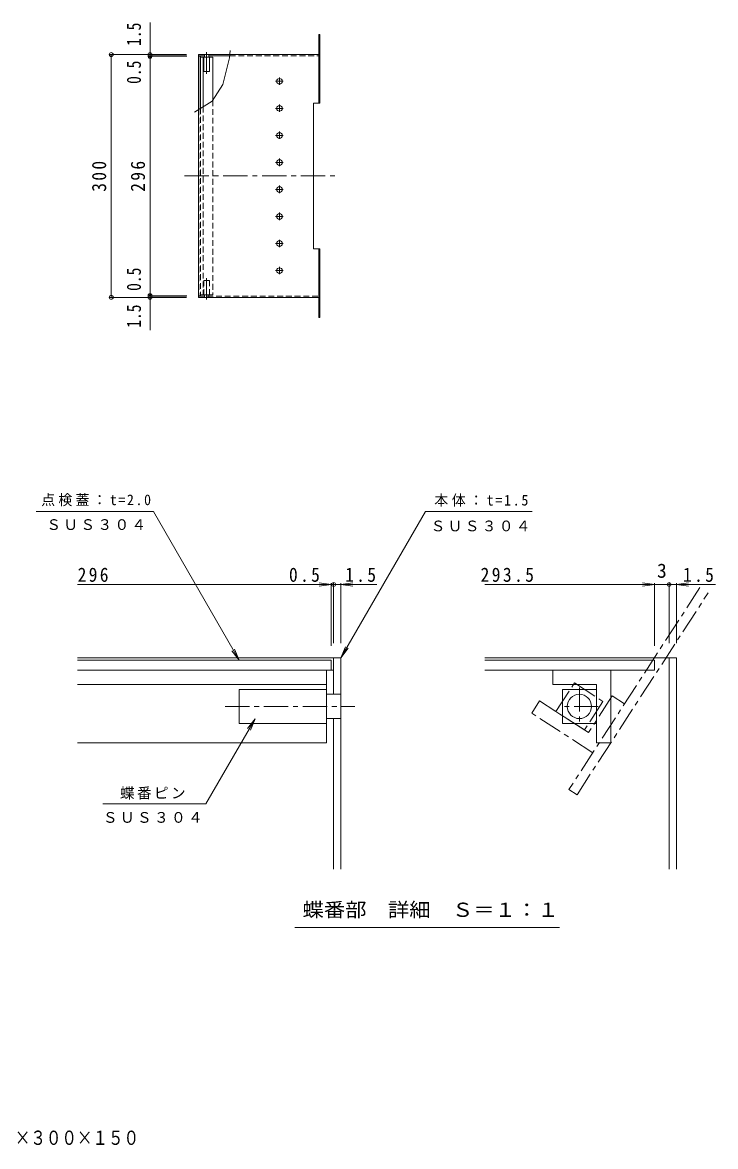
# Model space of a CAD drawing. Units: millimetres, scale not verified. Extents: x -808 to 875, y -810 to 696.
# Drawn here: x 18 to 875, y -810 to 579 of the extents above; entities that cross this region are included whole.
import ezdxf
from ezdxf.enums import TextEntityAlignment as Align

# ---------------------------------------------------------------- set-up
doc = ezdxf.new("R2010")
doc.units = ezdxf.units.MM
doc.header["$LTSCALE"] = 6
doc.header["$PDMODE"] = 32
doc.header["$PDSIZE"] = 4.8
doc.linetypes.add('CHAIN1', pattern=[8, 5, -1, 1, -1])
doc.linetypes.add('DASHED1', pattern=[1.8, 1.2, -0.6])
for name, color, linetype, lineweight in [('1-0_1-0ﾚｲﾔ', 4, 'Continuous', 9), ('1-1_1-1ﾚｲﾔ', 2, 'DASHED1', 9), ('1-2_1-2ﾚｲﾔ', 3, 'DASHED1', 9), ('1-3_1-3ﾚｲﾔ', 6, 'DASHED1', 9), ('1-4_1-4ﾚｲﾔ', 7, 'Continuous', 9), ('1-F', 7, 'Continuous', 9), ('F-0_F-0ﾚｲﾔ', 4, 'Continuous', 9), ('F-1_F-1ﾚｲﾔ', 2, 'Continuous', 9), ('F-2_F-2ﾚｲﾔ', 3, 'Continuous', 9), ('F-3_F-3ﾚｲﾔ', 6, 'Continuous', 9), ('F-4_F-4ﾚｲﾔ', 7, 'Continuous', 9), ('F-F_F-Fﾚｲﾔ', 7, 'Continuous', 9)]:
    doc.layers.add(name, color=color, linetype=linetype, lineweight=lineweight)
doc.layers.add('F-5_F-5ﾚｲﾔ', color=6, linetype='Continuous')
doc.styles.add('ＭＳ ゴシック', font='')
doc.styles.get('ＭＳ ゴシック').set_extended_font_data('MS Gothic')

msp = doc.modelspace()

# ---------------------------------------------------------------- linework, layer by layer
at = {"layer": '1-0_1-0ﾚｲﾔ'}
for p, q in [((384.647, 564.54), (386.147, 564.54)), ((384.647, 564.54), (384.647, 479.54)), ((386.147, 564.54), (386.147, 479.54)), ((384.647, 554.54), (386.147, 554.54)), ((236.147, 539.54), (243.647, 539.54)), ((236.147, 539.54), (236.147, 239.541)), ((236.147, 538.04), (243.647, 538.04)), ((248.647, 539.54), (386.147, 539.54)), ((248.647, 538.04), (274.575, 538.04)), ((384.647, 529.54), (386.147, 529.54)), ((384.647, 489.54), (386.147, 489.54)), ((378.147, 479.54), (386.147, 479.54)), ((378.147, 299.54), (378.147, 479.54)), ((378.147, 299.54), (386.147, 299.54)), ((384.647, 299.54), (384.647, 214.54)), ((386.147, 299.54), (386.147, 214.54)), ((384.647, 289.54), (386.147, 289.54)), ((236.147, 239.541), (386.147, 239.541)), ((384.647, 249.54), (386.147, 249.54)), ((384.647, 224.541), (386.147, 224.541)), ((384.647, 214.54), (386.147, 214.54))]:
    msp.add_line(p, q, dxfattribs=at)
at = {"layer": '1-0_1-0ﾚｲﾔ', "linetype": 'DASHED1'}
for p, q in [((274.575, 538.04), (386.147, 538.04)), ((236.147, 241.041), (386.147, 241.041))]:
    msp.add_line(p, q, dxfattribs=at)
at = {"layer": '1-0_1-0ﾚｲﾔ', "linetype": 'CHAIN1'}
for p, q in [((331.334, 506.54), (340.758, 506.54)), ((336.147, 511.408), (336.147, 502.15)), ((331.334, 473.112), (340.758, 473.112)), ((336.147, 477.979), (336.147, 468.721)), ((336.147, 444.551), (336.147, 435.293)), ((331.334, 439.684), (340.758, 439.684)), ((331.334, 406.255), (340.758, 406.255)), ((336.147, 411.122), (336.147, 401.864)), ((218.77, 389.54), (408.112, 389.54)), ((336.147, 377.693), (336.147, 368.435)), ((331.334, 372.826), (340.758, 372.826)), ((331.334, 339.398), (340.758, 339.398)), ((336.147, 344.265), (336.147, 335.007)), ((331.334, 305.969), (340.758, 305.969)), ((336.147, 310.836), (336.147, 301.578)), ((331.334, 272.54), (340.758, 272.54)), ((336.147, 277.408), (336.147, 268.15))]:
    msp.add_line(p, q, dxfattribs=at)
at = {"layer": '1-0_1-0ﾚｲﾔ'}
for centre in [(336.147, 506.54), (336.147, 473.112), (336.147, 439.684), (336.147, 406.255), (336.147, 372.826), (336.147, 339.398), (336.147, 305.969), (336.147, 272.54)]:
    msp.add_circle(centre, 3.5, dxfattribs=at)
at = {"layer": '1-1_1-1ﾚｲﾔ', "linetype": 'Continuous'}
msp.add_line((238.647, 473.249), (238.647, 538.04), dxfattribs=at)
at = {"layer": '1-2_1-2ﾚｲﾔ', "linetype": 'CHAIN1'}
for p, q in [((246.147, 515.669), (246.147, 542.392)), ((246.147, 263.412), (246.147, 236.689))]:
    msp.add_line(p, q, dxfattribs=at)
at = {"layer": '1-2_1-2ﾚｲﾔ', "linetype": 'Continuous'}
for p, q in [((236.647, 537.54), (238.647, 537.54)), ((236.647, 472.014), (236.647, 537.54)), ((238.647, 536.54), (253.647, 536.54)), ((241.647, 475.103), (241.647, 536.54)), ((253.647, 483.021), (253.647, 536.54))]:
    msp.add_line(p, q, dxfattribs=at)
at = {"layer": '1-2_1-2ﾚｲﾔ'}
for p, q in [((238.647, 473.249), (238.647, 241.54)), ((241.647, 475.103), (241.647, 242.54)), ((253.647, 483.021), (253.647, 242.54)), ((236.647, 472.014), (236.647, 241.54)), ((236.647, 241.54), (238.647, 241.54)), ((238.647, 242.54), (253.647, 242.54))]:
    msp.add_line(p, q, dxfattribs=at)
at = {"layer": '1-3_1-3ﾚｲﾔ', "linetype": 'Continuous'}
for p, q in [((242.647, 518.54), (242.647, 536.54)), ((243.647, 539.54), (243.647, 536.54)), ((243.647, 536.54), (248.647, 536.54)), ((243.647, 239.541), (248.647, 239.541))]:
    msp.add_line(p, q, dxfattribs=at)
at = {"layer": '1-3_1-3ﾚｲﾔ'}
for p, q in [((242.647, 260.54), (242.647, 242.54)), ((243.647, 239.541), (243.647, 242.54)), ((243.647, 242.54), (248.647, 242.54)), ((248.647, 239.541), (248.647, 242.54))]:
    msp.add_line(p, q, dxfattribs=at)
at = {"layer": '1-3_1-3ﾚｲﾔ', "linetype": 'Continuous'}
for points in [[(242.647, 518.54), (249.647, 518.54), (249.647, 536.54)], [(243.647, 539.54), (248.647, 539.54), (248.647, 536.54)]]:
    msp.add_lwpolyline(points, dxfattribs=at)
at = {"layer": '1-3_1-3ﾚｲﾔ'}
msp.add_lwpolyline([(242.647, 260.54), (249.647, 260.54), (249.647, 242.54)], dxfattribs=at)
at = {"layer": '1-4_1-4ﾚｲﾔ'}
for p, q in [((176.147, 538.04), (176.147, 579.241)), ((221.147, 539.54), (126.347, 539.54)), ((128.147, 239.541), (128.147, 539.54)), ((221.147, 539.54), (174.347, 539.54)), ((221.147, 538.04), (174.347, 538.04)), ((221.647, 537.54), (174.347, 537.54)), ((176.147, 537.54), (176.147, 538.04)), ((176.147, 241.54), (176.147, 537.54)), ((221.147, 239.541), (126.347, 239.541)), ((221.647, 241.54), (174.347, 241.54)), ((221.147, 241.041), (174.347, 241.041)), ((221.147, 239.541), (174.347, 239.541)), ((176.147, 241.041), (176.147, 241.54)), ((176.147, 199.028), (176.147, 241.041))]:
    msp.add_line(p, q, dxfattribs=at)
for p in [(128.147, 539.54), (176.147, 539.54), (176.147, 538.04), (176.147, 537.54), (128.147, 239.541), (176.147, 241.54), (176.147, 241.041), (176.147, 239.541)]:
    msp.add_point(p, dxfattribs=at)
at = {"layer": '1-F'}
msp.add_line((231.043, 468.552), (253.121, 482.191), dxfattribs=at)
msp.add_lwpolyline([(253.121, 482.191), (266.161, 502.78), (274.397, 535.722), (275.083, 544.645)], dxfattribs=at)
at = {"layer": 'F-0_F-0ﾚｲﾔ'}
for p, q in [((403.187, -206.024), (403.187, -251.024)), ((827.032, -206.024), (590.016, -206.024)), ((818.031, -206.024), (818.031, -466.951)), ((827.032, -206.024), (827.032, -466.951)), ((403.187, -281.023), (403.187, -466.951)), ((412.187, -281.023), (412.187, -466.951))]:
    msp.add_line(p, q, dxfattribs=at)
at = {"layer": 'F-0_F-0ﾚｲﾔ', "linetype": 'CHAIN1'}
for p, q in [((707.032, -242.462), (707.032, -291.27)), ((730.397, -266.024), (681.135, -266.024))]:
    msp.add_line(p, q, dxfattribs=at)
at = {"layer": 'F-0_F-0ﾚｲﾔ'}
msp.add_lwpolyline([(86.429, -206.024), (412.187, -206.024), (412.187, -251.024)], dxfattribs=at)
msp.add_lwpolyline([(686.032, -287.024), (686.032, -245.024), (728.032, -245.024), (728.032, -287.024)], close=True, dxfattribs=at)
msp.add_circle((707.032, -266.024), 15, dxfattribs=at)
at = {"layer": 'F-1_F-1ﾚｲﾔ'}
msp.add_line((86.429, -221.024), (403.187, -221.024), dxfattribs=at)
at = {"layer": 'F-2_F-2ﾚｲﾔ', "linetype": 'CHAIN1'}
for p, q in [((856.053, -119.176), (694.122, -368.528)), ((704.185, -375.064), (866.116, -125.712)), ((657.854, -259.128), (648.051, -274.224)), ((718.239, -298.342), (657.854, -259.128)), ((747.649, -253.054), (718.239, -298.342)), ((747.649, -253.054), (762.745, -262.858)), ((268.955, -266.024), (429.299, -266.024)), ((723.532, -323.241), (648.051, -274.224)), ((704.185, -375.064), (694.122, -368.528))]:
    msp.add_line(p, q, dxfattribs=at)
at = {"layer": 'F-2_F-2ﾚｲﾔ'}
for p, q in [((86.429, -209.023), (400.188, -209.023)), ((394.188, -221.024), (394.188, -311.024)), ((400.188, -209.023), (400.188, -221.024)), ((800.032, -209.024), (590.016, -209.024)), ((590.016, -221.024), (800.032, -221.024)), ((746.033, -221.024), (746.033, -311.024)), ((800.032, -209.024), (800.032, -221.024)), ((86.429, -239.023), (394.188, -239.023)), ((86.429, -311.024), (394.188, -311.024))]:
    msp.add_line(p, q, dxfattribs=at)
for points in [[(674.033, -221.024), (674.033, -239.024), (728.033, -239.024)], [(728.033, -239.024), (728.033, -311.024), (746.033, -311.024)]]:
    msp.add_lwpolyline(points, dxfattribs=at)
at = {"layer": 'F-2_F-2ﾚｲﾔ', "linetype": 'CHAIN1'}
msp.add_lwpolyline([(736.082, -259.849), (713.207, -295.073), (677.983, -272.198), (700.858, -236.974)], close=True, dxfattribs=at)
at = {"layer": 'F-3_F-3ﾚｲﾔ'}
for p, q in [((286.187, -245.024), (394.188, -245.024)), ((412.187, -251.024), (394.188, -251.024))]:
    msp.add_line(p, q, dxfattribs=at)
for points in [[(286.187, -245.024), (286.187, -287.024), (394.188, -287.024)], [(412.187, -251.024), (412.187, -281.023), (394.188, -281.023)]]:
    msp.add_lwpolyline(points, dxfattribs=at)
at = {"layer": 'F-4_F-4ﾚｲﾔ'}
for p, q in [((35.261, -25.272), (180.369, -25.272)), ((286.457, -209.023), (180.369, -25.272)), ((412.187, -206.024), (516.544, -25.272)), ((516.544, -25.272), (648.801, -25.272)), ((412.187, -206.024), (417.928, -192.166)), ((412.187, -206.024), (421.319, -194.124)), ((286.457, -209.023), (277.326, -197.123)), ((286.457, -209.023), (280.717, -195.165)), ((305.94, -281.361), (245.318, -386.362)), ((305.94, -281.361), (296.809, -293.261)), ((305.94, -281.361), (300.2, -295.219)), ((117.938, -386.362), (245.318, -386.362))]:
    msp.add_line(p, q, dxfattribs=at)
at = {"layer": 'F-F_F-Fﾚｲﾔ'}
for p, q in [((86.429, -115.272), (456.649, -115.272)), ((400.188, -115.272), (385.316, -113.315)), ((400.188, -115.272), (385.316, -117.23)), ((400.188, -191.023), (400.188, -113.472)), ((403.187, -188.024), (403.187, -113.472)), ((412.187, -115.272), (427.059, -113.315)), ((412.187, -188.024), (412.187, -113.472)), ((412.187, -115.272), (427.059, -117.23)), ((590.016, -115.272), (875.323, -115.272)), ((800.032, -115.272), (785.16, -113.315)), ((800.032, -115.272), (785.16, -117.23)), ((800.032, -191.024), (800.032, -113.472)), ((818.031, -188.024), (818.031, -113.472)), ((827.032, -115.272), (841.904, -113.315)), ((827.032, -188.024), (827.032, -113.472)), ((827.032, -115.272), (841.904, -117.23)), ((354.992, -539.025), (682.21, -539.025))]:
    msp.add_line(p, q, dxfattribs=at)
for p in [(403.187, -115.272), (818.031, -115.272)]:
    msp.add_point(p, dxfattribs=at)

# ---------------------------------------------------------------- texts
at = {"layer": '1-4_1-4ﾚｲﾔ', "color": 6, "style": 'ＭＳ ゴシック', "width": 0.8}
for s, p in [('1.5', (170.147, 550.302)), ('0.5', (170.147, 503.342)), ('0.5', (170.147, 247.537)), ('1.5', (170.147, 201.968))]:
    msp.add_text(s, height=17.6, rotation=90, dxfattribs=at).set_placement(p, align=Align.BOTTOM_LEFT)
at = {"layer": '1-4_1-4ﾚｲﾔ', "color": 2, "char_height": 17.6, "attachment_point": 7, "rotation": 90, "style": 'ＭＳ ゴシック'}
for s, insert in [('\\T1.27;\\W0.9;300', (122.147, 370.04)), ('\\T1.27;\\W0.9;296', (170.147, 370.04))]:
    msp.add_mtext(s, dxfattribs=dict(at, insert=insert))
at = {"layer": 'F-4_F-4ﾚｲﾔ', "char_height": 13.2, "attachment_point": 7, "style": 'ＭＳ ゴシック'}
for s, insert in [('\\T1.24;\\W0.95;点検蓋：t=2.0', (41.643, -18.743)), ('\\T1.26;\\W0.95;本体：t=1.5', (527.704, -19.156)), ('\\T1.17;ＳＵＳ３０４', (48.025, -48.1)), ('\\T1.17;ＳＵＳ３０４', (523.204, -49.79)), ('\\T1.17;蝶番ピン', (138.938, -381.042)), ('\\T1.17;ＳＵＳ３０４', (117.938, -410.004))]:
    msp.add_mtext(s, dxfattribs=dict(at, insert=insert))
at = {"layer": 'F-5_F-5ﾚｲﾔ', "style": 'ＭＳ ゴシック', "width": 0.8}
msp.add_text('屋上緑化用たて型ドレインカバー\u3000ＢＸＡ\u3000３００×３００×１５０', height=17.6, dxfattribs=at).set_placement((-432.681, -813.116), align=Align.BOTTOM_LEFT)
at = {"layer": 'F-F_F-Fﾚｲﾔ', "color": 2, "style": 'ＭＳ ゴシック'}
msp.add_text('3', height=17.6, dxfattribs=at).set_placement((803.032, -112.273), align=Align.BOTTOM_LEFT)
at = {"layer": 'F-F_F-Fﾚｲﾔ', "color": 2, "style": 'ＭＳ ゴシック', "width": 1.1}
msp.add_text('蝶番部\u3000詳細\u3000Ｓ＝１：１', height=17.6, dxfattribs=at).set_placement((364.645, -531.392), align=Align.BOTTOM_LEFT)
at = {"layer": 'F-F_F-Fﾚｲﾔ', "color": 2, "char_height": 17.6, "attachment_point": 7, "style": 'ＭＳ ゴシック'}
for s, insert in [('\\T1.27;\\W0.9;296', (86.648, -112.273)), ('\\T1.27;\\W0.9;0.5', (347.938, -112.273)), ('\\T1.27;\\W0.9;1.5', (417.402, -112.273)), ('\\T1.28;\\W0.9;293.5', (584.847, -112.273)), ('\\T1.27;\\W0.9;1.5', (835.14, -112.273))]:
    msp.add_mtext(s, dxfattribs=dict(at, insert=insert))

doc.saveas('drawing.dxf')
